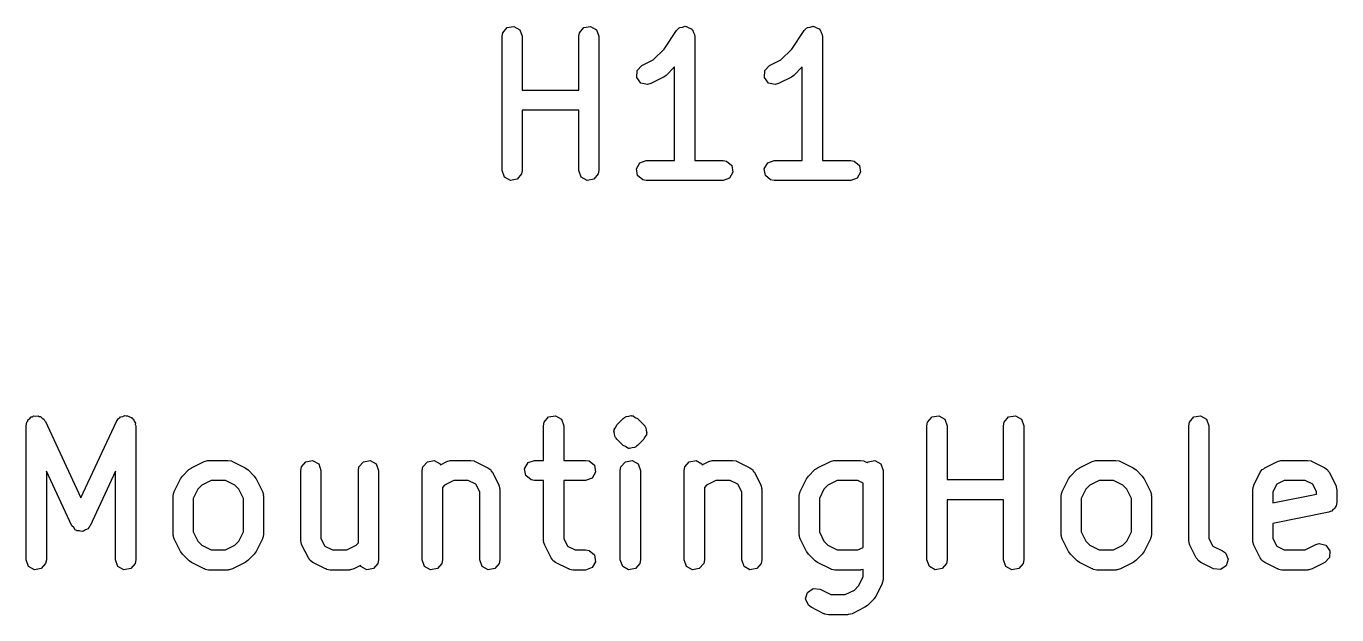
# Model space of a CAD drawing. Extents: x 115 to 337, y -185 to -59.
# Drawn here: x 114.78 to 124.55, y -185.31 to -180.93 of the extents above; entities that cross this region are included whole.
import ezdxf

# ---------------------------------------------------------------- set-up
doc = ezdxf.new("R2010")
doc.units = 0
doc.layers.add('BLACK', color=7, linetype='CONTINUOUS')

msp = doc.modelspace()

# ---------------------------------------------------------------- linework, layer by layer
at = {"layer": 'BLACK', "linetype": 'CONTINUOUS'}
for p, q in [((118.329, -181.005), (118.334, -180.979)), ((118.329, -182.005), (118.329, -181.005)), ((118.334, -180.979), (118.367, -180.94)), ((118.367, -180.94), (118.417, -180.931)), ((118.417, -180.931), (118.462, -180.956)), ((118.462, -180.956), (118.479, -181.005)), ((118.479, -181.005), (118.479, -181.406)), ((118.901, -181.005), (118.905, -180.979)), ((118.901, -181.406), (118.901, -181.005)), ((118.905, -180.979), (118.938, -180.94)), ((118.938, -180.94), (118.989, -180.931)), ((118.989, -180.931), (119.033, -180.956)), ((119.033, -180.956), (119.051, -181.005)), ((119.051, -181.005), (119.051, -182.005)), ((119.537, -181.1), (119.628, -180.963)), ((119.628, -180.963), (119.646, -180.944)), ((119.646, -180.944), (119.65, -180.943)), ((119.65, -180.943), (119.653, -180.94)), ((119.653, -180.94), (119.674, -180.936)), ((119.674, -180.936), (119.695, -180.93)), ((119.695, -180.93), (119.699, -180.931)), ((119.699, -180.931), (119.703, -180.931)), ((119.703, -180.931), (119.722, -180.942)), ((119.722, -180.942), (119.742, -180.95)), ((119.742, -180.95), (119.744, -180.954)), ((119.744, -180.954), (119.748, -180.956)), ((119.748, -180.956), (119.755, -180.977)), ((119.755, -180.977), (119.765, -180.996)), ((119.765, -180.996), (119.764, -181)), ((119.764, -181), (119.765, -181.005)), ((119.765, -181.005), (119.765, -181.93)), ((120.489, -181.1), (120.58, -180.963)), ((120.58, -180.963), (120.598, -180.944)), ((120.598, -180.944), (120.602, -180.943)), ((120.602, -180.943), (120.605, -180.94)), ((120.605, -180.94), (120.626, -180.936)), ((120.626, -180.936), (120.647, -180.93)), ((120.647, -180.93), (120.651, -180.931)), ((120.651, -180.931), (120.656, -180.931)), ((120.656, -180.931), (120.674, -180.942)), ((120.674, -180.942), (120.694, -180.95)), ((120.694, -180.95), (120.696, -180.954)), ((120.696, -180.954), (120.7, -180.956)), ((120.7, -180.956), (120.707, -180.977)), ((120.707, -180.977), (120.717, -180.996)), ((120.717, -180.996), (120.716, -181)), ((120.716, -181), (120.718, -181.005)), ((120.718, -181.005), (120.718, -181.93)), ((119.455, -181.181), (119.537, -181.1)), ((120.408, -181.181), (120.489, -181.1)), ((119.371, -181.223), (119.455, -181.181)), ((120.323, -181.223), (120.408, -181.181)), ((119.333, -181.312), (119.336, -181.26)), ((119.363, -181.353), (119.333, -181.312)), ((119.336, -181.26), (119.371, -181.223)), ((119.533, -181.31), (119.438, -181.357)), ((119.534, -181.309), (119.533, -181.31)), ((119.553, -181.296), (119.534, -181.309)), ((119.615, -181.233), (119.553, -181.296)), ((119.615, -181.93), (119.615, -181.233)), ((120.285, -181.312), (120.288, -181.26)), ((120.315, -181.353), (120.285, -181.312)), ((120.288, -181.26), (120.323, -181.223)), ((120.486, -181.31), (120.39, -181.357)), ((120.487, -181.309), (120.486, -181.31)), ((120.505, -181.296), (120.487, -181.309)), ((120.567, -181.233), (120.505, -181.296)), ((120.567, -181.93), (120.567, -181.233)), ((118.479, -181.406), (118.901, -181.406)), ((119.413, -181.365), (119.363, -181.353)), ((119.438, -181.357), (119.413, -181.365)), ((120.365, -181.365), (120.315, -181.353)), ((120.39, -181.357), (120.365, -181.365)), ((118.901, -181.556), (118.479, -181.556)), ((118.479, -181.556), (118.479, -182.005)), ((118.901, -182.005), (118.901, -181.556)), ((119.331, -181.991), (119.356, -181.947)), ((119.339, -182.042), (119.331, -181.991)), ((119.356, -181.947), (119.404, -181.93)), ((119.404, -181.93), (119.615, -181.93)), ((119.765, -181.93), (119.976, -181.93)), ((119.976, -181.93), (120.001, -181.934)), ((120.001, -181.934), (120.041, -181.967)), ((120.041, -181.967), (120.05, -182.018)), ((120.283, -181.991), (120.309, -181.947)), ((120.292, -182.042), (120.283, -181.991)), ((120.309, -181.947), (120.357, -181.93)), ((120.357, -181.93), (120.567, -181.93)), ((120.718, -181.93), (120.928, -181.93)), ((120.928, -181.93), (120.954, -181.934)), ((120.954, -181.934), (120.993, -181.967)), ((120.993, -181.967), (121.002, -182.018)), ((118.347, -182.053), (118.329, -182.005)), ((118.391, -182.078), (118.347, -182.053)), ((118.442, -182.069), (118.391, -182.078)), ((118.475, -182.03), (118.442, -182.069)), ((118.479, -182.005), (118.475, -182.03)), ((118.918, -182.053), (118.901, -182.005)), ((118.963, -182.078), (118.918, -182.053)), ((119.013, -182.069), (118.963, -182.078)), ((119.046, -182.03), (119.013, -182.069)), ((119.051, -182.005), (119.046, -182.03)), ((119.379, -182.075), (119.339, -182.042)), ((119.404, -182.08), (119.379, -182.075)), ((119.976, -182.08), (119.404, -182.08)), ((120.024, -182.062), (119.976, -182.08)), ((120.05, -182.018), (120.024, -182.062)), ((120.331, -182.075), (120.292, -182.042)), ((120.357, -182.08), (120.331, -182.075)), ((120.928, -182.08), (120.357, -182.08)), ((120.976, -182.062), (120.928, -182.08)), ((121.002, -182.018), (120.976, -182.062)), ((114.795, -183.862), (114.809, -183.852)), ((114.809, -183.852), (114.819, -183.84)), ((114.819, -183.84), (114.829, -183.838)), ((114.829, -183.838), (114.837, -183.832)), ((114.837, -183.832), (114.854, -183.833)), ((114.854, -183.833), (114.87, -183.831)), ((114.87, -183.831), (114.878, -183.836)), ((114.878, -183.836), (114.888, -183.837)), ((114.888, -183.837), (114.9, -183.848)), ((114.9, -183.848), (114.914, -183.856)), ((115.455, -183.873), (115.47, -183.851)), ((115.47, -183.851), (115.48, -183.847)), ((115.48, -183.847), (115.486, -183.84)), ((115.486, -183.84), (115.502, -183.837)), ((115.502, -183.837), (115.517, -183.83)), ((115.517, -183.83), (115.527, -183.832)), ((115.527, -183.832), (115.536, -183.831)), ((115.536, -183.831), (115.551, -183.839)), ((115.551, -183.839), (115.566, -183.843)), ((115.566, -183.843), (115.572, -183.851)), ((115.572, -183.851), (115.581, -183.856)), ((118.643, -183.879), (118.676, -183.84)), ((118.676, -183.84), (118.727, -183.831)), ((118.727, -183.831), (118.771, -183.856)), ((119.185, -183.899), (119.232, -183.851)), ((119.232, -183.851), (119.24, -183.846)), ((119.24, -183.846), (119.242, -183.843)), ((119.242, -183.843), (119.246, -183.842)), ((119.246, -183.842), (119.248, -183.84)), ((119.246, -183.842), (119.246, -183.842)), ((119.248, -183.84), (119.25, -183.839)), ((119.25, -183.839), (119.254, -183.837)), ((119.254, -183.837), (119.273, -183.835)), ((119.273, -183.835), (119.292, -183.83)), ((119.292, -183.83), (119.295, -183.831)), ((119.295, -183.831), (119.298, -183.831)), ((119.298, -183.831), (119.301, -183.832)), ((119.301, -183.832), (119.305, -183.832)), ((119.305, -183.832), (119.321, -183.843)), ((119.321, -183.843), (119.338, -183.851)), ((119.338, -183.851), (119.386, -183.899)), ((121.501, -183.879), (121.534, -183.84)), ((121.534, -183.84), (121.584, -183.831)), ((121.584, -183.831), (121.629, -183.856)), ((122.072, -183.879), (122.105, -183.84)), ((122.105, -183.84), (122.156, -183.831)), ((122.156, -183.831), (122.2, -183.856)), ((123.453, -183.879), (123.486, -183.84)), ((123.486, -183.84), (123.536, -183.831)), ((123.536, -183.831), (123.581, -183.856)), ((114.782, -183.905), (114.786, -183.879)), ((114.782, -184.905), (114.782, -183.905)), ((114.786, -183.879), (114.793, -183.871)), ((114.793, -183.871), (114.795, -183.862)), ((114.914, -183.856), (114.918, -183.866)), ((114.918, -183.866), (114.925, -183.873)), ((114.925, -183.873), (115.19, -184.441)), ((115.19, -184.441), (115.455, -183.873)), ((115.581, -183.856), (115.587, -183.872)), ((115.587, -183.872), (115.596, -183.885)), ((115.596, -183.885), (115.595, -183.895)), ((115.595, -183.895), (115.598, -183.905)), ((115.598, -183.905), (115.598, -184.905)), ((118.639, -183.905), (118.643, -183.879)), ((118.639, -184.163), (118.639, -183.905)), ((118.771, -183.856), (118.789, -183.905)), ((118.789, -183.905), (118.789, -184.163)), ((119.163, -183.946), (119.166, -183.939)), ((119.168, -183.964), (119.163, -183.946)), ((119.165, -183.933), (119.176, -183.917)), ((119.166, -183.939), (119.165, -183.933)), ((119.176, -183.917), (119.185, -183.899)), ((119.386, -183.899), (119.392, -183.907)), ((119.392, -183.907), (119.394, -183.909)), ((119.394, -183.909), (119.395, -183.912)), ((119.395, -183.912), (119.401, -183.92)), ((119.401, -183.92), (119.403, -183.94)), ((119.403, -183.94), (119.408, -183.959)), ((121.496, -183.905), (121.501, -183.879)), ((121.496, -184.905), (121.496, -183.905)), ((121.629, -183.856), (121.646, -183.905)), ((121.646, -183.905), (121.646, -184.306)), ((122.067, -183.905), (122.072, -183.879)), ((122.067, -184.306), (122.067, -183.905)), ((122.2, -183.856), (122.217, -183.905)), ((122.217, -183.905), (122.217, -184.905)), ((123.448, -183.905), (123.453, -183.879)), ((123.448, -184.762), (123.448, -183.905)), ((123.581, -183.856), (123.598, -183.905)), ((123.598, -183.905), (123.598, -184.744)), ((119.17, -183.984), (119.168, -183.964)), ((119.175, -183.992), (119.17, -183.984)), ((119.176, -183.995), (119.175, -183.992)), ((119.179, -183.997), (119.176, -183.995)), ((119.185, -184.005), (119.179, -183.997)), ((119.232, -184.053), (119.185, -184.005)), ((119.386, -184.005), (119.338, -184.053)), ((119.394, -183.988), (119.386, -184.005)), ((119.405, -183.972), (119.394, -183.988)), ((119.408, -183.959), (119.405, -183.965)), ((119.405, -183.965), (119.405, -183.972)), ((119.25, -184.061), (119.232, -184.053)), ((119.266, -184.072), (119.25, -184.061)), ((119.269, -184.072), (119.266, -184.072)), ((119.272, -184.074), (119.269, -184.072)), ((119.276, -184.073), (119.272, -184.074)), ((119.279, -184.074), (119.276, -184.073)), ((119.298, -184.069), (119.279, -184.074)), ((119.317, -184.068), (119.298, -184.069)), ((119.321, -184.065), (119.317, -184.068)), ((119.323, -184.065), (119.321, -184.065)), ((119.325, -184.062), (119.323, -184.065)), ((119.328, -184.061), (119.325, -184.062)), ((119.325, -184.062), (119.325, -184.062)), ((119.33, -184.058), (119.328, -184.061)), ((119.338, -184.053), (119.33, -184.058)), ((115.122, -184.651), (114.932, -184.243)), ((114.932, -184.243), (114.932, -184.905)), ((115.448, -184.243), (115.258, -184.651)), ((115.448, -184.905), (115.448, -184.243)), ((115.947, -184.28), (115.994, -184.232)), ((115.994, -184.232), (116.013, -184.22)), ((116.013, -184.22), (116.014, -184.218)), ((116.014, -184.218), (116.109, -184.171)), ((116.109, -184.171), (116.134, -184.163)), ((116.134, -184.163), (116.138, -184.164)), ((116.138, -184.164), (116.142, -184.163)), ((116.142, -184.163), (116.285, -184.163)), ((116.285, -184.163), (116.311, -184.167)), ((116.311, -184.167), (116.314, -184.17)), ((116.314, -184.17), (116.319, -184.171)), ((116.319, -184.171), (116.414, -184.218)), ((116.414, -184.218), (116.432, -184.232)), ((116.432, -184.232), (116.434, -184.232)), ((116.434, -184.232), (116.481, -184.28)), ((116.829, -184.238), (116.834, -184.212)), ((116.829, -184.762), (116.829, -184.238)), ((116.834, -184.212), (116.867, -184.173)), ((116.867, -184.173), (116.917, -184.164)), ((116.917, -184.164), (116.962, -184.19)), ((116.962, -184.19), (116.979, -184.238)), ((116.979, -184.238), (116.979, -184.744)), ((117.258, -184.238), (117.262, -184.212)), ((117.258, -184.778), (117.258, -184.238)), ((117.262, -184.212), (117.295, -184.173)), ((117.295, -184.173), (117.346, -184.164)), ((117.346, -184.164), (117.39, -184.19)), ((117.39, -184.19), (117.408, -184.238)), ((117.408, -184.238), (117.408, -184.905)), ((117.734, -184.238), (117.739, -184.212)), ((117.734, -184.905), (117.734, -184.238)), ((117.739, -184.212), (117.772, -184.173)), ((117.772, -184.173), (117.822, -184.164)), ((117.822, -184.164), (117.867, -184.19)), ((117.867, -184.19), (117.869, -184.196)), ((117.869, -184.196), (117.918, -184.171)), ((117.918, -184.171), (117.943, -184.163)), ((117.943, -184.163), (117.948, -184.164)), ((117.948, -184.164), (117.952, -184.163)), ((117.952, -184.163), (118.095, -184.163)), ((118.095, -184.163), (118.121, -184.167)), ((118.121, -184.167), (118.124, -184.17)), ((118.124, -184.17), (118.128, -184.171)), ((118.128, -184.171), (118.224, -184.218)), ((118.224, -184.218), (118.245, -184.234)), ((118.245, -184.234), (118.249, -184.244)), ((118.497, -184.225), (118.523, -184.18)), ((118.506, -184.275), (118.497, -184.225)), ((118.523, -184.18), (118.571, -184.163)), ((118.571, -184.163), (118.639, -184.163)), ((118.789, -184.163), (118.952, -184.163)), ((118.952, -184.163), (118.978, -184.167)), ((118.978, -184.167), (119.017, -184.2)), ((119.017, -184.2), (119.026, -184.251)), ((119.21, -184.238), (119.215, -184.212)), ((119.21, -184.905), (119.21, -184.238)), ((119.215, -184.212), (119.248, -184.173)), ((119.248, -184.173), (119.298, -184.164)), ((119.298, -184.164), (119.343, -184.19)), ((119.343, -184.19), (119.36, -184.238)), ((119.36, -184.238), (119.36, -184.905)), ((119.687, -184.238), (119.691, -184.212)), ((119.687, -184.905), (119.687, -184.238)), ((119.691, -184.212), (119.724, -184.173)), ((119.724, -184.173), (119.775, -184.164)), ((119.775, -184.164), (119.819, -184.19)), ((119.819, -184.19), (119.821, -184.196)), ((119.821, -184.196), (119.871, -184.171)), ((119.871, -184.171), (119.896, -184.163)), ((119.896, -184.163), (119.9, -184.164)), ((119.9, -184.164), (119.904, -184.163)), ((119.904, -184.163), (120.047, -184.163)), ((120.047, -184.163), (120.073, -184.167)), ((120.073, -184.167), (120.076, -184.17)), ((120.076, -184.17), (120.081, -184.171)), ((120.081, -184.171), (120.176, -184.218)), ((120.176, -184.218), (120.197, -184.234)), ((120.197, -184.234), (120.201, -184.244)), ((120.613, -184.28), (120.661, -184.232)), ((120.661, -184.232), (120.679, -184.22)), ((120.679, -184.22), (120.68, -184.218)), ((120.68, -184.218), (120.776, -184.171)), ((120.776, -184.171), (120.801, -184.163)), ((120.801, -184.163), (120.805, -184.164)), ((120.805, -184.164), (120.809, -184.163)), ((120.809, -184.163), (121, -184.163)), ((121, -184.163), (121.025, -184.167)), ((121.025, -184.167), (121.029, -184.17)), ((121.029, -184.17), (121.033, -184.171)), ((121.033, -184.171), (121.051, -184.18)), ((121.051, -184.18), (121.057, -184.173)), ((121.057, -184.173), (121.108, -184.164)), ((121.108, -184.164), (121.152, -184.19)), ((121.152, -184.19), (121.17, -184.238)), ((121.17, -184.238), (121.17, -185.047)), ((122.566, -184.28), (122.613, -184.232)), ((122.613, -184.232), (122.632, -184.22)), ((122.632, -184.22), (122.633, -184.218)), ((122.633, -184.218), (122.728, -184.171)), ((122.728, -184.171), (122.753, -184.163)), ((122.753, -184.163), (122.757, -184.164)), ((122.757, -184.164), (122.762, -184.163)), ((122.762, -184.163), (122.904, -184.163)), ((122.904, -184.163), (122.93, -184.167)), ((122.93, -184.167), (122.933, -184.17)), ((122.933, -184.17), (122.938, -184.171)), ((122.938, -184.171), (123.033, -184.218)), ((123.033, -184.218), (123.051, -184.232)), ((123.051, -184.232), (123.053, -184.232)), ((123.053, -184.232), (123.1, -184.28)), ((123.98, -184.252), (123.996, -184.231)), ((123.996, -184.231), (124.006, -184.227)), ((124.006, -184.227), (124.014, -184.218)), ((124.014, -184.218), (124.109, -184.171)), ((124.109, -184.171), (124.134, -184.163)), ((124.134, -184.163), (124.138, -184.164)), ((124.138, -184.164), (124.142, -184.163)), ((124.142, -184.163), (124.333, -184.163)), ((124.333, -184.163), (124.359, -184.167)), ((124.359, -184.167), (124.362, -184.17)), ((124.362, -184.17), (124.367, -184.171)), ((124.367, -184.171), (124.462, -184.218)), ((124.462, -184.218), (124.483, -184.234)), ((124.483, -184.234), (124.487, -184.244)), ((115.885, -184.395), (115.933, -184.3)), ((115.933, -184.3), (115.946, -184.282)), ((115.946, -184.282), (115.947, -184.28)), ((116.16, -184.313), (116.092, -184.347)), ((116.268, -184.313), (116.16, -184.313)), ((116.336, -184.347), (116.268, -184.313)), ((116.481, -184.28), (116.494, -184.298)), ((116.494, -184.298), (116.495, -184.3)), ((116.495, -184.3), (116.543, -184.395)), ((117.97, -184.313), (117.901, -184.347)), ((118.077, -184.313), (117.97, -184.313)), ((118.134, -184.341), (118.077, -184.313)), ((118.163, -184.398), (118.134, -184.341)), ((118.249, -184.244), (118.257, -184.252)), ((118.257, -184.252), (118.305, -184.347)), ((118.545, -184.308), (118.506, -184.275)), ((118.571, -184.313), (118.545, -184.308)), ((118.639, -184.313), (118.571, -184.313)), ((118.639, -184.762), (118.639, -184.313)), ((118.952, -184.313), (118.789, -184.313)), ((118.789, -184.313), (118.789, -184.744)), ((119, -184.295), (118.952, -184.313)), ((119.026, -184.251), (119, -184.295)), ((119.922, -184.313), (119.854, -184.347)), ((120.03, -184.313), (119.922, -184.313)), ((120.087, -184.341), (120.03, -184.313)), ((120.115, -184.398), (120.087, -184.341)), ((120.201, -184.244), (120.21, -184.252)), ((120.21, -184.252), (120.257, -184.347)), ((120.552, -184.395), (120.599, -184.3)), ((120.599, -184.3), (120.613, -184.282)), ((120.613, -184.282), (120.613, -184.28)), ((120.827, -184.313), (120.758, -184.347)), ((120.982, -184.313), (120.827, -184.313)), ((121.02, -184.332), (120.982, -184.313)), ((121.02, -184.811), (121.02, -184.332)), ((121.646, -184.306), (122.067, -184.306)), ((122.504, -184.395), (122.552, -184.3)), ((122.552, -184.3), (122.565, -184.282)), ((122.565, -184.282), (122.566, -184.28)), ((122.779, -184.313), (122.711, -184.347)), ((122.887, -184.313), (122.779, -184.313)), ((122.955, -184.347), (122.887, -184.313)), ((123.1, -184.28), (123.113, -184.298)), ((123.113, -184.298), (123.114, -184.3)), ((123.114, -184.3), (123.162, -184.395)), ((123.933, -184.347), (123.98, -184.252)), ((124.103, -184.341), (124.075, -184.398)), ((124.16, -184.313), (124.103, -184.341)), ((124.315, -184.313), (124.16, -184.313)), ((124.372, -184.341), (124.315, -184.313)), ((124.401, -184.398), (124.372, -184.341)), ((124.487, -184.244), (124.495, -184.252)), ((124.495, -184.252), (124.543, -184.347)), ((115.877, -184.428), (115.882, -184.403)), ((115.877, -184.714), (115.877, -184.428)), ((115.882, -184.403), (115.884, -184.399)), ((115.884, -184.399), (115.885, -184.395)), ((116.061, -184.378), (116.027, -184.446)), ((116.092, -184.347), (116.061, -184.378)), ((116.367, -184.378), (116.336, -184.347)), ((116.401, -184.446), (116.367, -184.378)), ((116.543, -184.395), (116.55, -184.42)), ((116.55, -184.42), (116.549, -184.424)), ((116.549, -184.424), (116.551, -184.428)), ((116.551, -184.428), (116.551, -184.714)), ((117.901, -184.347), (117.884, -184.364)), ((117.884, -184.364), (117.884, -184.905)), ((118.163, -184.905), (118.163, -184.398)), ((118.305, -184.347), (118.312, -184.372)), ((118.312, -184.372), (118.311, -184.376)), ((118.311, -184.376), (118.313, -184.381)), ((118.313, -184.381), (118.313, -184.905)), ((119.854, -184.347), (119.837, -184.364)), ((119.837, -184.364), (119.837, -184.905)), ((120.115, -184.905), (120.115, -184.398)), ((120.257, -184.347), (120.265, -184.372)), ((120.265, -184.372), (120.264, -184.376)), ((120.264, -184.376), (120.265, -184.381)), ((120.265, -184.381), (120.265, -184.905)), ((120.544, -184.428), (120.548, -184.403)), ((120.544, -184.714), (120.544, -184.428)), ((120.548, -184.403), (120.551, -184.399)), ((120.551, -184.399), (120.552, -184.395)), ((120.728, -184.378), (120.694, -184.446)), ((120.758, -184.347), (120.728, -184.378)), ((122.496, -184.428), (122.501, -184.403)), ((122.496, -184.714), (122.496, -184.428)), ((122.501, -184.403), (122.503, -184.399)), ((122.503, -184.399), (122.504, -184.395)), ((122.68, -184.378), (122.646, -184.446)), ((122.711, -184.347), (122.68, -184.378)), ((122.986, -184.378), (122.955, -184.347)), ((123.02, -184.446), (122.986, -184.378)), ((123.162, -184.395), (123.169, -184.42)), ((123.169, -184.42), (123.168, -184.424)), ((123.168, -184.424), (123.17, -184.428)), ((123.17, -184.428), (123.17, -184.714)), ((123.925, -184.381), (123.929, -184.355)), ((123.925, -184.762), (123.925, -184.381)), ((123.929, -184.355), (123.932, -184.352)), ((123.932, -184.352), (123.933, -184.347)), ((124.075, -184.398), (124.075, -184.48)), ((124.075, -184.48), (124.401, -184.414)), ((124.401, -184.414), (124.401, -184.398)), ((124.543, -184.347), (124.55, -184.372)), ((124.55, -184.372), (124.549, -184.376)), ((124.549, -184.376), (124.551, -184.381)), ((124.551, -184.381), (124.551, -184.476)), ((116.027, -184.446), (116.027, -184.696)), ((116.401, -184.696), (116.401, -184.446)), ((120.694, -184.446), (120.694, -184.696)), ((122.067, -184.456), (121.646, -184.456)), ((121.646, -184.456), (121.646, -184.905)), ((122.067, -184.905), (122.067, -184.456)), ((122.646, -184.446), (122.646, -184.696)), ((123.02, -184.696), (123.02, -184.446)), ((124.522, -184.53), (124.513, -184.541)), ((124.534, -184.523), (124.522, -184.53)), ((124.538, -184.511), (124.534, -184.523)), ((124.546, -184.502), (124.538, -184.511)), ((124.551, -184.476), (124.546, -184.502)), ((124.491, -184.549), (124.075, -184.633)), ((124.075, -184.633), (124.075, -184.744)), ((124.501, -184.543), (124.491, -184.549)), ((124.513, -184.541), (124.501, -184.543)), ((115.136, -184.664), (115.122, -184.651)), ((115.147, -184.68), (115.136, -184.664)), ((115.154, -184.682), (115.147, -184.68)), ((115.158, -184.687), (115.154, -184.682)), ((115.178, -184.688), (115.158, -184.687)), ((115.197, -184.694), (115.178, -184.688)), ((115.203, -184.691), (115.197, -184.694)), ((115.21, -184.691), (115.203, -184.691)), ((115.225, -184.68), (115.21, -184.691)), ((115.243, -184.672), (115.225, -184.68)), ((115.249, -184.664), (115.243, -184.672)), ((115.252, -184.662), (115.249, -184.664)), ((115.258, -184.651), (115.252, -184.659)), ((115.252, -184.659), (115.252, -184.662)), ((115.879, -184.718), (115.877, -184.714)), ((115.878, -184.723), (115.879, -184.718)), ((115.885, -184.748), (115.878, -184.723)), ((116.027, -184.696), (116.061, -184.765)), ((116.367, -184.765), (116.401, -184.696)), ((116.551, -184.714), (116.546, -184.74)), ((120.545, -184.718), (120.544, -184.714)), ((120.544, -184.723), (120.545, -184.718)), ((120.552, -184.748), (120.544, -184.723)), ((120.694, -184.696), (120.728, -184.765)), ((122.498, -184.718), (122.496, -184.714)), ((122.497, -184.723), (122.498, -184.718)), ((122.504, -184.748), (122.497, -184.723)), ((122.646, -184.696), (122.68, -184.765)), ((122.986, -184.765), (123.02, -184.696)), ((123.17, -184.714), (123.165, -184.74)), ((115.933, -184.843), (115.885, -184.748)), ((116.061, -184.765), (116.092, -184.795)), ((116.092, -184.795), (116.16, -184.83)), ((116.268, -184.83), (116.336, -184.795)), ((116.336, -184.795), (116.367, -184.765)), ((116.543, -184.748), (116.495, -184.843)), ((116.546, -184.74), (116.543, -184.743)), ((116.543, -184.743), (116.543, -184.748)), ((116.831, -184.766), (116.829, -184.762)), ((116.83, -184.77), (116.831, -184.766)), ((116.837, -184.795), (116.83, -184.77)), ((116.885, -184.89), (116.837, -184.795)), ((116.979, -184.744), (117.008, -184.801)), ((117.008, -184.801), (117.065, -184.83)), ((117.172, -184.83), (117.241, -184.795)), ((117.241, -184.795), (117.258, -184.778)), ((118.64, -184.766), (118.639, -184.762)), ((118.639, -184.77), (118.64, -184.766)), ((118.647, -184.795), (118.639, -184.77)), ((118.694, -184.89), (118.647, -184.795)), ((118.789, -184.744), (118.817, -184.801)), ((118.817, -184.801), (118.874, -184.83)), ((120.599, -184.843), (120.552, -184.748)), ((120.728, -184.765), (120.758, -184.795)), ((120.758, -184.795), (120.827, -184.83)), ((120.982, -184.83), (121.02, -184.811)), ((122.552, -184.843), (122.504, -184.748)), ((122.68, -184.765), (122.711, -184.795)), ((122.711, -184.795), (122.779, -184.83)), ((122.887, -184.83), (122.955, -184.795)), ((122.955, -184.795), (122.986, -184.765)), ((123.162, -184.748), (123.114, -184.843)), ((123.165, -184.74), (123.162, -184.743)), ((123.162, -184.743), (123.162, -184.748)), ((123.45, -184.766), (123.448, -184.762)), ((123.449, -184.77), (123.45, -184.766)), ((123.456, -184.795), (123.449, -184.77)), ((123.504, -184.89), (123.456, -184.795)), ((123.598, -184.744), (123.627, -184.801)), ((123.627, -184.801), (123.7, -184.837)), ((123.926, -184.766), (123.925, -184.762)), ((123.925, -184.77), (123.926, -184.766)), ((123.933, -184.795), (123.925, -184.77)), ((123.98, -184.89), (123.933, -184.795)), ((124.075, -184.744), (124.103, -184.801)), ((124.103, -184.801), (124.16, -184.83)), ((124.315, -184.83), (124.395, -184.79)), ((124.395, -184.79), (124.42, -184.782)), ((124.42, -184.782), (124.47, -184.794)), ((124.47, -184.794), (124.5, -184.836)), ((114.799, -184.953), (114.782, -184.905)), ((114.932, -184.905), (114.927, -184.93)), ((115.466, -184.953), (115.448, -184.905)), ((115.598, -184.905), (115.594, -184.93)), ((115.934, -184.844), (115.933, -184.843)), ((115.947, -184.862), (115.934, -184.844)), ((115.994, -184.91), (115.947, -184.862)), ((115.996, -184.911), (115.994, -184.91)), ((116.014, -184.924), (115.996, -184.911)), ((116.109, -184.972), (116.014, -184.924)), ((116.16, -184.83), (116.268, -184.83)), ((116.414, -184.924), (116.319, -184.972)), ((116.415, -184.923), (116.414, -184.924)), ((116.434, -184.91), (116.415, -184.923)), ((116.481, -184.862), (116.434, -184.91)), ((116.482, -184.861), (116.481, -184.862)), ((116.495, -184.843), (116.482, -184.861)), ((116.893, -184.898), (116.885, -184.89)), ((116.898, -184.908), (116.893, -184.898)), ((116.918, -184.924), (116.898, -184.908)), ((117.014, -184.972), (116.918, -184.924)), ((117.065, -184.83), (117.172, -184.83)), ((117.408, -184.905), (117.403, -184.93)), ((117.752, -184.953), (117.734, -184.905)), ((117.884, -184.905), (117.88, -184.93)), ((118.18, -184.953), (118.163, -184.905)), ((118.313, -184.905), (118.308, -184.93)), ((118.703, -184.898), (118.694, -184.89)), ((118.707, -184.908), (118.703, -184.898)), ((118.728, -184.924), (118.707, -184.908)), ((118.823, -184.972), (118.728, -184.924)), ((118.874, -184.83), (118.952, -184.83)), ((118.952, -184.83), (118.978, -184.834)), ((118.978, -184.834), (119.017, -184.867)), ((119.026, -184.918), (119, -184.962)), ((119.017, -184.867), (119.026, -184.918)), ((119.228, -184.953), (119.21, -184.905)), ((119.36, -184.905), (119.356, -184.93)), ((119.704, -184.953), (119.687, -184.905)), ((119.837, -184.905), (119.832, -184.93)), ((120.133, -184.953), (120.115, -184.905)), ((120.265, -184.905), (120.261, -184.93)), ((120.6, -184.844), (120.599, -184.843)), ((120.613, -184.862), (120.6, -184.844)), ((120.661, -184.91), (120.613, -184.862)), ((120.662, -184.911), (120.661, -184.91)), ((120.68, -184.924), (120.662, -184.911)), ((120.776, -184.972), (120.68, -184.924)), ((120.827, -184.83), (120.982, -184.83)), ((121.514, -184.953), (121.496, -184.905)), ((121.646, -184.905), (121.642, -184.93)), ((122.085, -184.953), (122.067, -184.905)), ((122.217, -184.905), (122.213, -184.93)), ((122.553, -184.844), (122.552, -184.843)), ((122.566, -184.862), (122.553, -184.844)), ((122.613, -184.91), (122.566, -184.862)), ((122.615, -184.911), (122.613, -184.91)), ((122.633, -184.924), (122.615, -184.911)), ((122.728, -184.972), (122.633, -184.924)), ((122.779, -184.83), (122.887, -184.83)), ((123.033, -184.924), (122.938, -184.972)), ((123.034, -184.923), (123.033, -184.924)), ((123.053, -184.91), (123.034, -184.923)), ((123.1, -184.862), (123.053, -184.91)), ((123.101, -184.861), (123.1, -184.862)), ((123.114, -184.843), (123.101, -184.861)), ((123.512, -184.898), (123.504, -184.89)), ((123.517, -184.908), (123.512, -184.898)), ((123.538, -184.924), (123.517, -184.908)), ((123.633, -184.972), (123.538, -184.924)), ((123.7, -184.837), (123.721, -184.853)), ((123.721, -184.853), (123.741, -184.9)), ((123.741, -184.9), (123.727, -184.949)), ((123.988, -184.898), (123.98, -184.89)), ((123.993, -184.908), (123.988, -184.898)), ((124.014, -184.924), (123.993, -184.908)), ((124.109, -184.972), (124.014, -184.924)), ((124.16, -184.83), (124.315, -184.83)), ((124.462, -184.924), (124.367, -184.972)), ((124.497, -184.887), (124.462, -184.924)), ((124.5, -184.836), (124.497, -184.887)), ((114.844, -184.978), (114.799, -184.953)), ((114.894, -184.969), (114.844, -184.978)), ((114.927, -184.93), (114.894, -184.969)), ((115.51, -184.978), (115.466, -184.953)), ((115.561, -184.969), (115.51, -184.978)), ((115.594, -184.93), (115.561, -184.969)), ((116.113, -184.972), (116.109, -184.972)), ((116.117, -184.975), (116.113, -184.972)), ((116.142, -184.98), (116.117, -184.975)), ((116.285, -184.98), (116.142, -184.98)), ((116.29, -184.978), (116.285, -184.98)), ((116.294, -184.979), (116.29, -184.978)), ((116.319, -184.972), (116.294, -184.979)), ((117.018, -184.972), (117.014, -184.972)), ((117.022, -184.975), (117.018, -184.972)), ((117.047, -184.98), (117.022, -184.975)), ((117.19, -184.98), (117.047, -184.98)), ((117.194, -184.978), (117.19, -184.98)), ((117.199, -184.979), (117.194, -184.978)), ((117.224, -184.972), (117.199, -184.979)), ((117.273, -184.947), (117.224, -184.972)), ((117.276, -184.953), (117.273, -184.947)), ((117.32, -184.978), (117.276, -184.953)), ((117.37, -184.969), (117.32, -184.978)), ((117.403, -184.93), (117.37, -184.969)), ((117.796, -184.978), (117.752, -184.953)), ((117.847, -184.969), (117.796, -184.978)), ((117.88, -184.93), (117.847, -184.969)), ((118.225, -184.978), (118.18, -184.953)), ((118.275, -184.969), (118.225, -184.978)), ((118.308, -184.93), (118.275, -184.969)), ((118.828, -184.972), (118.823, -184.972)), ((118.831, -184.975), (118.828, -184.972)), ((118.857, -184.98), (118.831, -184.975)), ((118.952, -184.98), (118.857, -184.98)), ((119, -184.962), (118.952, -184.98)), ((119.272, -184.978), (119.228, -184.953)), ((119.323, -184.969), (119.272, -184.978)), ((119.356, -184.93), (119.323, -184.969)), ((119.749, -184.978), (119.704, -184.953)), ((119.799, -184.969), (119.749, -184.978)), ((119.832, -184.93), (119.799, -184.969)), ((120.177, -184.978), (120.133, -184.953)), ((120.228, -184.969), (120.177, -184.978)), ((120.261, -184.93), (120.228, -184.969)), ((120.78, -184.972), (120.776, -184.972)), ((120.784, -184.975), (120.78, -184.972)), ((120.809, -184.98), (120.784, -184.975)), ((121, -184.98), (120.809, -184.98)), ((121.004, -184.978), (121, -184.98)), ((121.008, -184.979), (121.004, -184.978)), ((121.02, -184.976), (121.008, -184.979)), ((121.02, -185.03), (121.02, -184.976)), ((121.558, -184.978), (121.514, -184.953)), ((121.609, -184.969), (121.558, -184.978)), ((121.642, -184.93), (121.609, -184.969)), ((122.129, -184.978), (122.085, -184.953)), ((122.18, -184.969), (122.129, -184.978)), ((122.213, -184.93), (122.18, -184.969)), ((122.732, -184.972), (122.728, -184.972)), ((122.736, -184.975), (122.732, -184.972)), ((122.762, -184.98), (122.736, -184.975)), ((122.904, -184.98), (122.762, -184.98)), ((122.909, -184.978), (122.904, -184.98)), ((122.913, -184.979), (122.909, -184.978)), ((122.938, -184.972), (122.913, -184.979)), ((123.684, -184.977), (123.633, -184.972)), ((123.727, -184.949), (123.684, -184.977)), ((124.113, -184.972), (124.109, -184.972)), ((124.117, -184.975), (124.113, -184.972)), ((124.142, -184.98), (124.117, -184.975)), ((124.333, -184.98), (124.142, -184.98)), ((124.337, -184.978), (124.333, -184.98)), ((124.342, -184.979), (124.337, -184.978)), ((124.367, -184.972), (124.342, -184.979)), ((120.606, -185.146), (120.649, -185.117)), ((120.649, -185.117), (120.7, -185.123)), ((120.955, -185.129), (120.986, -185.098)), ((120.986, -185.098), (121.02, -185.03)), ((121.162, -185.081), (121.114, -185.176)), ((121.165, -185.073), (121.162, -185.076)), ((121.162, -185.076), (121.162, -185.081)), ((121.17, -185.047), (121.165, -185.073)), ((120.591, -185.195), (120.606, -185.146)), ((120.612, -185.242), (120.591, -185.195)), ((120.7, -185.123), (120.779, -185.163)), ((120.779, -185.163), (120.887, -185.163)), ((120.887, -185.163), (120.955, -185.129)), ((121.1, -185.196), (121.053, -185.243)), ((121.101, -185.194), (121.1, -185.196)), ((121.114, -185.176), (121.101, -185.194)), ((120.633, -185.257), (120.612, -185.242)), ((120.728, -185.305), (120.633, -185.257)), ((120.732, -185.305), (120.728, -185.305)), ((120.736, -185.308), (120.732, -185.305)), ((120.762, -185.313), (120.736, -185.308)), ((120.904, -185.313), (120.762, -185.313)), ((120.909, -185.311), (120.904, -185.313)), ((120.913, -185.312), (120.909, -185.311)), ((120.938, -185.305), (120.913, -185.312)), ((121.033, -185.257), (120.938, -185.305)), ((121.034, -185.256), (121.033, -185.257)), ((121.053, -185.243), (121.034, -185.256))]:
    msp.add_line(p, q, dxfattribs=at)

doc.saveas('drawing.dxf')
